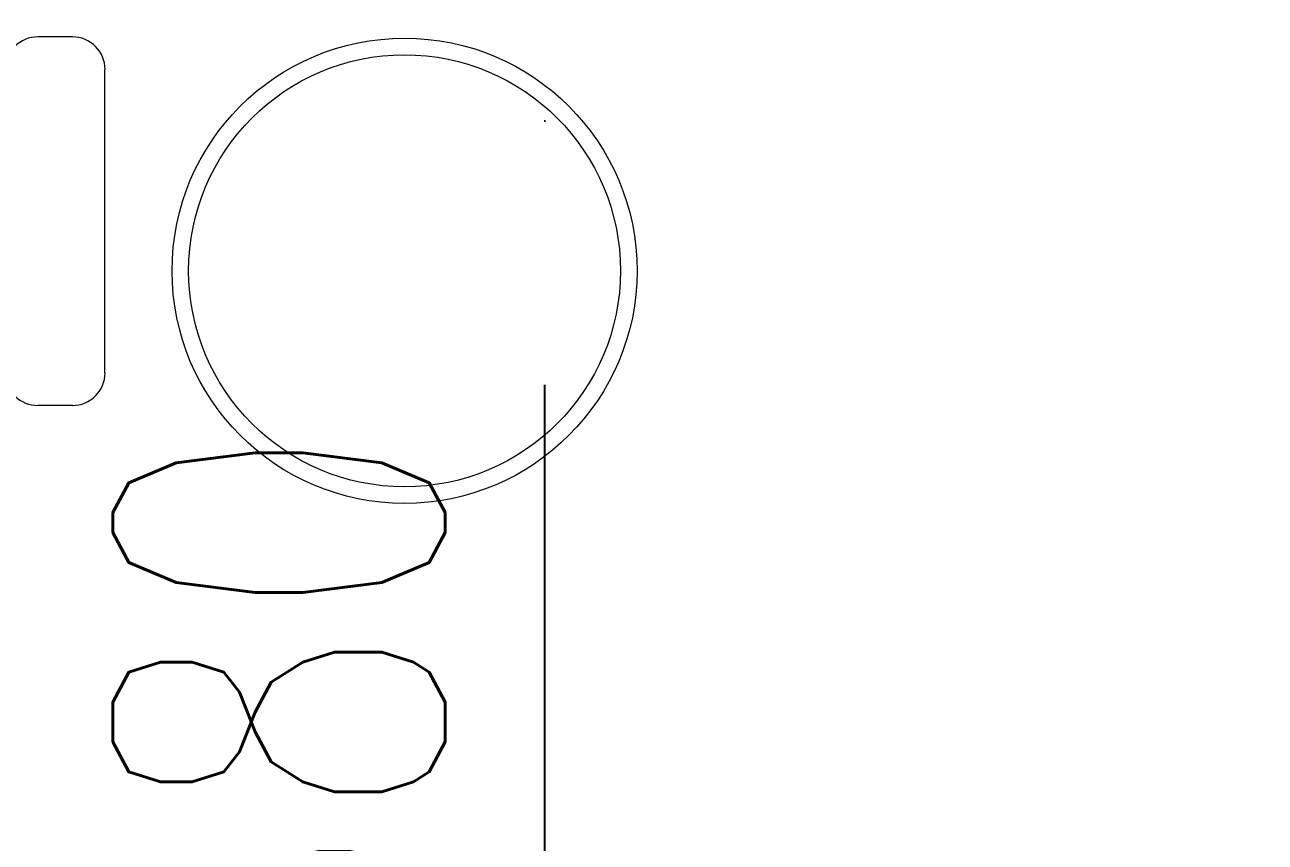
# Model space of a CAD drawing. Header units: inches. Extents: x -12418 to 57169, y -29325 to 19878.
# Drawn here: x 44059 to 44806, y -3549 to -3058 of the extents above; entities that cross this region are included whole.
import ezdxf

# ---------------------------------------------------------------- set-up
doc = ezdxf.new("R2010")
doc.units = ezdxf.units.IN
doc.header["$LTSCALE"] = 25
doc.header["$MEASUREMENT"] = 0
doc.linetypes.add('DASHDOT', pattern=[25.4, 12.7, -6.35, 0, -6.35])
doc.layers.get('0').update_dxf_attribs({"color": 8})
doc.layers.get('Defpoints').update_dxf_attribs({"color": 8})
for name, color, linetype, lineweight in [('00-Ground Floor$0$LOADING', 253, 'Continuous', 5), ('E-LITE-CLNG-CNDT', 6, 'DASHDOT', 35), ('T-DATA-DIM', 251, 'DASHDOT', 25), ('T-DATA-DIM @ 100', 251, 'DASHDOT', 25)]:
    doc.layers.add(name, color=color, linetype=linetype, lineweight=lineweight)
doc.styles.add('DC_Simplex', font='SIMPLEX.shx', dxfattribs={"width": 0.7})
doc.dimstyles.new('DevCad-MM', dxfattribs={"dimscale": 0.01, "dimtxt": 2, "dimasz": 2, "dimexe": 1, "dimexo": 1, "dimgap": 0.6, "dimtad": 1, "dimdec": 0, "dimrnd": 10, "dimzin": 1, "dimdsep": 46, "dimtxsty": 'DC_Simplex', "dimblk1": 'OBLIQUE', "dimblk2": 'OBLIQUE', "dimsah": 1, "dimcen": 3, "dimclrd": 256, "dimclre": 256, "dimclrt": 45, "dimadec": 0, "dimazin": 0, "dimtfac": 1, "dimtdec": 0, "dimtix": 1, "dimtmove": 2, "dimatfit": 2, "dimldrblk": 'OBLIQUE', "dimfxl": 1, "dimtolj": 1, "dimtzin": 0, "dimarcsym": 0})

# ---------------------------------------------------------------- blocks, each defined once
blk = doc.blocks.new('00-Ground Floor$0$WM00001-P')
at = {"layer": '00-Ground Floor$0$LOADING'}
for radius in [0.14, 0.13]:
    blk.add_circle((0, 0), radius, dxfattribs=at)
blk = doc.blocks.new('00-Ground Floor$0$GF21018-P')
at = {"color": 0}
for p, q in [((-0.2806, 0.34221), (-0.25983, 0.34221)), ((-0.30021, 0.32259), (-0.30021, 0.14)), ((-0.2806, 0.12039), (-0.25983, 0.12039))]:
    blk.add_line(p, q, dxfattribs=at)
for centre, start, end in [((-0.2806, 0.32259), 90, 180), ((-0.25983, 0.32259), 360, 90), ((-0.2806, 0.14), 180, 270), ((-0.25983, 0.14), 270, 360)]:
    blk.add_arc(centre, 0.01962, start, end, dxfattribs=at)
blk = doc.blocks.new('00-Ground Floor')
at = {"layer": '00-Ground Floor$0$LOADING', "extrusion": (2.24021e-05, 7.77426e-06, 1), "xscale": 1000, "yscale": 1000, "zscale": 1000, "rotation": 179.9985892349695}
blk.add_blockref('00-Ground Floor$0$GF21018-P', (43806.88, -2944.39, 0.93), dxfattribs=at)
at = {"layer": '00-Ground Floor$0$LOADING', "extrusion": (-2.24019e-05, -2.3453e-18, -1), "xscale": -1000, "yscale": 1000, "zscale": 1000, "rotation": 179.9999999999996}
blk.add_blockref('00-Ground Floor$0$WM00001-P', (-44287.45, -3205.55, -0.96), dxfattribs=at)
blk = doc.blocks.new('_OBLIQUE')
at = {"color": 0, "linetype": 'ByBlock'}
blk.add_line((-0.5, -0.5), (0.5, 0.5), dxfattribs=at)
blk = doc.blocks.new('*D184')
at = {"layer": 'Defpoints', "color": 0, "transparency": 16777216}
for p in [(44371.88, -2847.43), (44853.1, -2847.43, 0), (44879.83, -4226.74, 0)]:
    blk.add_point(p, dxfattribs=at)
at = {"layer": 'T-DATA-DIM', "lineweight": -2, "transparency": 16777216}
for p, q in [((44753.1, -2847.43), (44271.88, -2847.43)), ((44371.88, -4226.74), (44371.88, -2847.43)), ((44779.83, -4226.74), (44271.88, -4226.74))]:
    blk.add_line(p, q, dxfattribs=at)
at = {"layer": 'T-DATA-DIM', "lineweight": -2, "transparency": 16777216, "xscale": 200, "yscale": 200, "zscale": 200}
for p, rotation in [((44371.88, -2847.43), 90), ((44371.88, -4226.74), 270)]:
    blk.add_blockref('_OBLIQUE', p, dxfattribs=dict(at, rotation=rotation))
at = {"layer": 'T-DATA-DIM', "color": 45, "transparency": 16777216, "insert": (44211.88, -3537.09), "char_height": 200, "attachment_point": 5, "rotation": 90, "style": 'DC_Simplex'}
blk.add_mtext('\\A1;1380', dxfattribs=at)

msp = doc.modelspace()

# ---------------------------------------------------------------- block references
at = {"layer": 'E-LITE-CLNG-CNDT'}
msp.add_blockref('00-Ground Floor', (0, 0), dxfattribs=at)

# ---------------------------------------------------------------- dimensions: what is measured, and where the dimension line sits
at = {"layer": 'T-DATA-DIM @ 100'}
dim = msp.add_linear_dim(base=(44371.88, -2847.43), p1=(44879.83, -4226.74, 0), p2=(44853.1, -2847.43, 0), angle=90, dimstyle='DevCad-MM', override={"dimscale": 100, "dimtix": 1, "dimtofl": 1, "dimtmove": 2, "dimatfit": 2}, dxfattribs=at)
dim.commit()
dim.dimension.update_dxf_attribs({"geometry": '*D184', "text_midpoint": (44211.88, -3537.09)})

doc.saveas('drawing.dxf')
